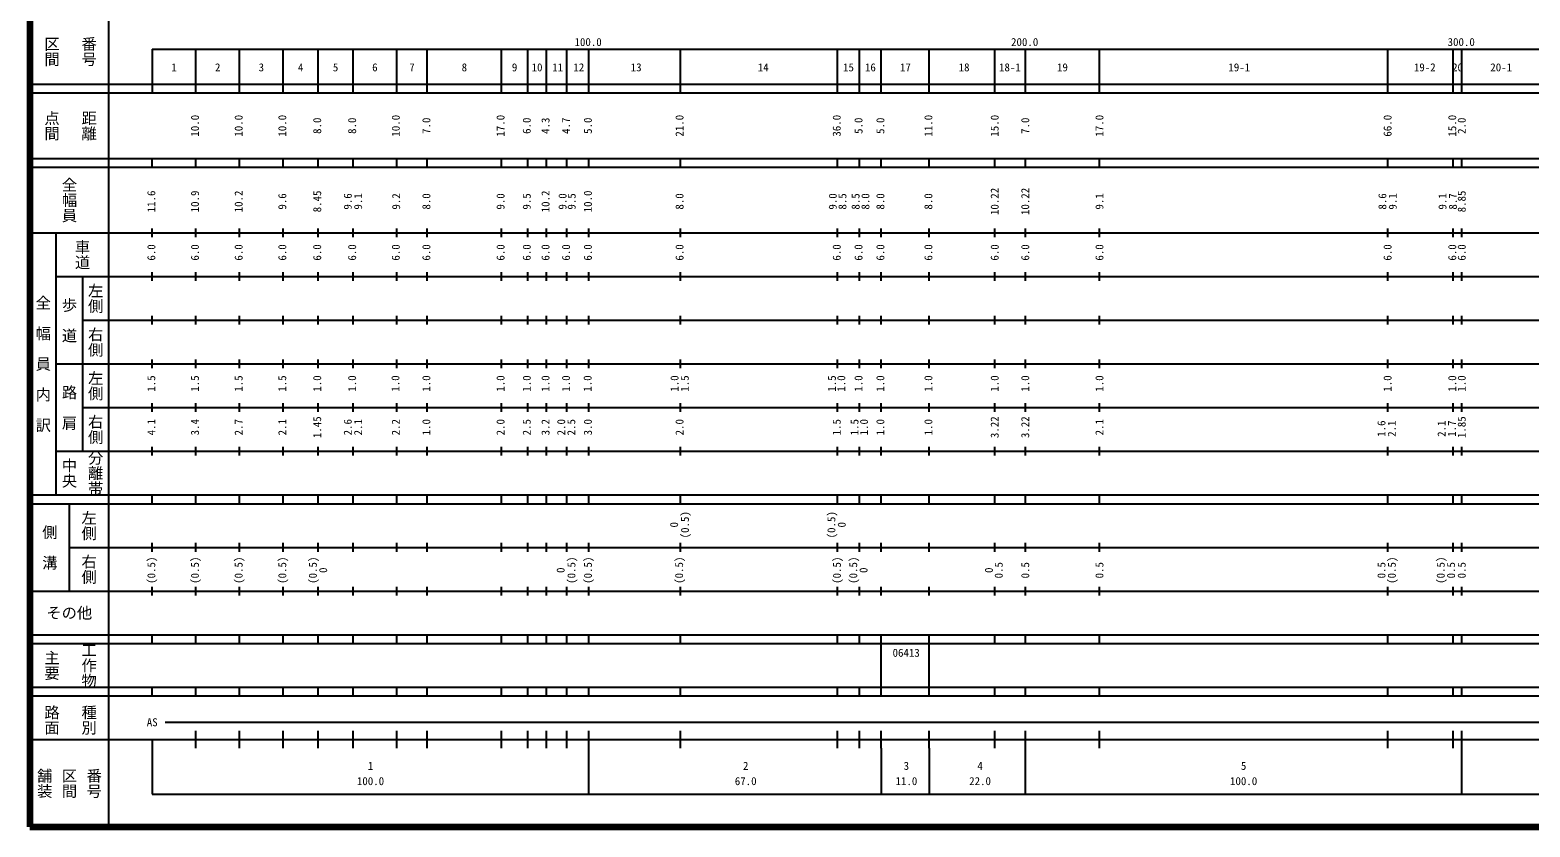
# Model space of a CAD drawing. Units: millimetres on the paper. Extents: x 40 to 680, y 20 to 380.
# Drawn here: x 40 to 383.6, y 20 to 202.4 of the extents above; entities that cross this region are included whole.
import ezdxf
from ezdxf.enums import TextEntityAlignment as Align

# ---------------------------------------------------------------- set-up
doc = ezdxf.new("R2010")
doc.units = ezdxf.units.MM
doc.layers.add('M-TTL', color=2, linetype='Continuous', lineweight=140)
doc.layers.add('M-TTL-BAND', color=7, linetype='Continuous', lineweight=25)
doc.styles.add('@ＭＳ ゴシック', font='')
doc.styles.add('ＭＳ ゴシック', font='')
doc.styles.get('@ＭＳ ゴシック').set_extended_font_data('@MS Gothic')
doc.styles.get('ＭＳ ゴシック').set_extended_font_data('MS Gothic')

msp = doc.modelspace()

# ---------------------------------------------------------------- linework, layer by layer
at = {"layer": 'M-TTL'}
for p, q in [((40, 380), (40, 20)), ((40, 20), (680, 20))]:
    msp.add_line(p, q, dxfattribs=at)
at = {"layer": 'M-TTL-BAND'}
for p, q in [((58, 370), (58, 20)), ((68, 198), (579, 198)), ((68, 198), (68, 188)), ((78, 188), (78, 198)), ((88, 188), (88, 198)), ((98, 188), (98, 198)), ((106, 188), (106, 198)), ((114, 188), (114, 198)), ((124, 188), (124, 198)), ((131, 188), (131, 198)), ((148, 188), (148, 198)), ((154, 188), (154, 198)), ((158.3, 188), (158.3, 198)), ((163, 188), (163, 198)), ((168, 188), (168, 198)), ((189, 188), (189, 198)), ((225, 188), (225, 198)), ((230, 188), (230, 198)), ((235, 188), (235, 198)), ((246, 188), (246, 198)), ((261, 188), (261, 198)), ((268, 188), (268, 198)), ((285, 188), (285, 198)), ((351, 188), (351, 198)), ((366, 188), (366, 198)), ((368, 188), (368, 198)), ((40, 190), (579, 190)), ((40, 188), (579, 188)), ((40, 173), (579, 173)), ((68, 171), (68, 173)), ((78, 171), (78, 173)), ((88, 171), (88, 173)), ((98, 171), (98, 173)), ((106, 171), (106, 173)), ((114, 171), (114, 173)), ((124, 171), (124, 173)), ((131, 171), (131, 173)), ((148, 171), (148, 173)), ((154, 171), (154, 173)), ((158.3, 171), (158.3, 173)), ((163, 171), (163, 173)), ((168, 171), (168, 173)), ((189, 171), (189, 173)), ((225, 171), (225, 173)), ((230, 171), (230, 173)), ((235, 171), (235, 173)), ((246, 171), (246, 173)), ((261, 171), (261, 173)), ((268, 171), (268, 173)), ((285, 171), (285, 173)), ((351, 171), (351, 173)), ((366, 171), (366, 173)), ((368, 171), (368, 173)), ((40, 171), (579, 171)), ((40, 156), (579, 156)), ((46, 96), (46, 156)), ((68, 155), (68, 157)), ((78, 155), (78, 157)), ((88, 155), (88, 157)), ((98, 155), (98, 157)), ((106, 155), (106, 157)), ((114, 155), (114, 157)), ((124, 155), (124, 157)), ((131, 155), (131, 157)), ((148, 155), (148, 157)), ((154, 155), (154, 157)), ((158.3, 155), (158.3, 157)), ((163, 155), (163, 157)), ((168, 155), (168, 157)), ((189, 155), (189, 157)), ((225, 155), (225, 157)), ((230, 155), (230, 157)), ((235, 155), (235, 157)), ((246, 155), (246, 157)), ((261, 155), (261, 157)), ((268, 155), (268, 157)), ((285, 155), (285, 157)), ((351, 155), (351, 157)), ((366, 155), (366, 157)), ((368, 155), (368, 157)), ((46, 146), (579, 146)), ((52, 146), (52, 106)), ((68, 145), (68, 147)), ((78, 145), (78, 147)), ((88, 145), (88, 147)), ((98, 145), (98, 147)), ((106, 145), (106, 147)), ((114, 145), (114, 147)), ((124, 145), (124, 147)), ((131, 145), (131, 147)), ((148, 145), (148, 147)), ((154, 145), (154, 147)), ((158.3, 145), (158.3, 147)), ((163, 145), (163, 147)), ((168, 145), (168, 147)), ((189, 145), (189, 147)), ((225, 145), (225, 147)), ((230, 145), (230, 147)), ((235, 145), (235, 147)), ((246, 145), (246, 147)), ((261, 145), (261, 147)), ((268, 145), (268, 147)), ((285, 145), (285, 147)), ((351, 145), (351, 147)), ((366, 145), (366, 147)), ((368, 145), (368, 147)), ((52, 136), (579, 136)), ((68, 135), (68, 137)), ((78, 135), (78, 137)), ((88, 135), (88, 137)), ((98, 135), (98, 137)), ((106, 135), (106, 137)), ((114, 135), (114, 137)), ((124, 135), (124, 137)), ((131, 135), (131, 137)), ((148, 135), (148, 137)), ((154, 135), (154, 137)), ((158.3, 135), (158.3, 137)), ((163, 135), (163, 137)), ((168, 135), (168, 137)), ((189, 135), (189, 137)), ((225, 135), (225, 137)), ((230, 135), (230, 137)), ((235, 135), (235, 137)), ((246, 135), (246, 137)), ((261, 135), (261, 137)), ((268, 135), (268, 137)), ((285, 135), (285, 137)), ((351, 135), (351, 137)), ((366, 135), (366, 137)), ((368, 135), (368, 137)), ((46, 126), (579, 126)), ((68, 125), (68, 127)), ((78, 125), (78, 127)), ((88, 125), (88, 127)), ((98, 125), (98, 127)), ((106, 125), (106, 127)), ((114, 125), (114, 127)), ((124, 125), (124, 127)), ((131, 125), (131, 127)), ((148, 125), (148, 127)), ((154, 125), (154, 127)), ((158.3, 125), (158.3, 127)), ((163, 125), (163, 127)), ((168, 125), (168, 127)), ((189, 125), (189, 127)), ((225, 125), (225, 127)), ((230, 125), (230, 127)), ((235, 125), (235, 127)), ((246, 125), (246, 127)), ((261, 125), (261, 127)), ((268, 125), (268, 127)), ((285, 125), (285, 127)), ((351, 125), (351, 127)), ((366, 125), (366, 127)), ((368, 125), (368, 127)), ((68, 115), (68, 117)), ((78, 115), (78, 117)), ((88, 115), (88, 117)), ((98, 115), (98, 117)), ((106, 115), (106, 117)), ((114, 115), (114, 117)), ((124, 115), (124, 117)), ((131, 115), (131, 117)), ((148, 115), (148, 117)), ((154, 115), (154, 117)), ((158.3, 115), (158.3, 117)), ((163, 115), (163, 117)), ((168, 115), (168, 117)), ((189, 115), (189, 117)), ((225, 115), (225, 117)), ((230, 115), (230, 117)), ((235, 115), (235, 117)), ((246, 115), (246, 117)), ((261, 115), (261, 117)), ((268, 115), (268, 117)), ((285, 115), (285, 117)), ((351, 115), (351, 117)), ((366, 115), (366, 117)), ((368, 115), (368, 117)), ((52, 116), (579, 116)), ((68, 105), (68, 107)), ((78, 105), (78, 107)), ((88, 105), (88, 107)), ((98, 105), (98, 107)), ((106, 105), (106, 107)), ((114, 105), (114, 107)), ((124, 105), (124, 107)), ((131, 105), (131, 107)), ((148, 105), (148, 107)), ((154, 105), (154, 107)), ((158.3, 105), (158.3, 107)), ((163, 105), (163, 107)), ((168, 105), (168, 107)), ((189, 105), (189, 107)), ((225, 105), (225, 107)), ((230, 105), (230, 107)), ((235, 105), (235, 107)), ((246, 105), (246, 107)), ((261, 105), (261, 107)), ((268, 105), (268, 107)), ((285, 105), (285, 107)), ((351, 105), (351, 107)), ((366, 105), (366, 107)), ((368, 105), (368, 107)), ((46, 106), (579, 106)), ((40, 96), (579, 96)), ((40, 94), (579, 94)), ((49, 94), (49, 74)), ((68, 94), (68, 96)), ((78, 94), (78, 96)), ((88, 94), (88, 96)), ((98, 94), (98, 96)), ((106, 94), (106, 96)), ((114, 94), (114, 96)), ((124, 94), (124, 96)), ((131, 94), (131, 96)), ((148, 94), (148, 96)), ((154, 94), (154, 96)), ((158.3, 94), (158.3, 96)), ((163, 94), (163, 96)), ((168, 94), (168, 96)), ((189, 94), (189, 96)), ((225, 94), (225, 96)), ((230, 94), (230, 96)), ((235, 94), (235, 96)), ((246, 94), (246, 96)), ((261, 94), (261, 96)), ((268, 94), (268, 96)), ((285, 94), (285, 96)), ((351, 94), (351, 96)), ((366, 94), (366, 96)), ((368, 94), (368, 96)), ((49, 84), (579, 84)), ((68, 83), (68, 85)), ((78, 83), (78, 85)), ((88, 83), (88, 85)), ((98, 83), (98, 85)), ((106, 83), (106, 85)), ((114, 83), (114, 85)), ((124, 83), (124, 85)), ((131, 83), (131, 85)), ((148, 83), (148, 85)), ((154, 83), (154, 85)), ((158.3, 83), (158.3, 85)), ((163, 83), (163, 85)), ((168, 83), (168, 85)), ((189, 83), (189, 85)), ((225, 83), (225, 85)), ((230, 83), (230, 85)), ((235, 83), (235, 85)), ((246, 83), (246, 85)), ((261, 83), (261, 85)), ((268, 83), (268, 85)), ((285, 83), (285, 85)), ((351, 83), (351, 85)), ((366, 83), (366, 85)), ((368, 83), (368, 85)), ((40, 74), (579, 74)), ((68, 73), (68, 75)), ((78, 73), (78, 75)), ((88, 73), (88, 75)), ((98, 73), (98, 75)), ((106, 73), (106, 75)), ((114, 73), (114, 75)), ((124, 73), (124, 75)), ((131, 73), (131, 75)), ((148, 73), (148, 75)), ((154, 73), (154, 75)), ((158.3, 73), (158.3, 75)), ((163, 73), (163, 75)), ((168, 73), (168, 75)), ((189, 73), (189, 75)), ((225, 73), (225, 75)), ((230, 73), (230, 75)), ((235, 73), (235, 75)), ((246, 73), (246, 75)), ((261, 73), (261, 75)), ((268, 73), (268, 75)), ((285, 73), (285, 75)), ((351, 73), (351, 75)), ((366, 73), (366, 75)), ((368, 73), (368, 75)), ((40, 64), (579, 64)), ((40, 62), (579, 62)), ((68, 62), (68, 64)), ((78, 62), (78, 64)), ((88, 62), (88, 64)), ((98, 62), (98, 64)), ((106, 62), (106, 64)), ((114, 62), (114, 64)), ((124, 62), (124, 64)), ((131, 62), (131, 64)), ((148, 62), (148, 64)), ((154, 62), (154, 64)), ((158.3, 62), (158.3, 64)), ((163, 62), (163, 64)), ((168, 62), (168, 64)), ((189, 62), (189, 64)), ((225, 62), (225, 64)), ((230, 62), (230, 64)), ((235, 62), (235, 64)), ((235, 52), (235, 62)), ((246, 62), (246, 64)), ((246, 52), (246, 62)), ((261, 62), (261, 64)), ((268, 62), (268, 64)), ((285, 62), (285, 64)), ((351, 62), (351, 64)), ((366, 62), (366, 64)), ((368, 62), (368, 64)), ((40, 52), (579, 52)), ((68, 50), (68, 52)), ((78, 50), (78, 52)), ((88, 50), (88, 52)), ((98, 50), (98, 52)), ((106, 50), (106, 52)), ((114, 50), (114, 52)), ((124, 50), (124, 52)), ((131, 50), (131, 52)), ((148, 50), (148, 52)), ((154, 50), (154, 52)), ((158.3, 50), (158.3, 52)), ((163, 50), (163, 52)), ((168, 50), (168, 52)), ((189, 50), (189, 52)), ((225, 50), (225, 52)), ((230, 50), (230, 52)), ((235, 50), (235, 52)), ((246, 50), (246, 52)), ((261, 50), (261, 52)), ((268, 50), (268, 52)), ((285, 50), (285, 52)), ((351, 50), (351, 52)), ((366, 50), (366, 52)), ((368, 50), (368, 52)), ((40, 50), (579, 50)), ((71, 44), (565, 44)), ((78, 38), (78, 42)), ((88, 38), (88, 42)), ((98, 38), (98, 42)), ((106, 38), (106, 42)), ((114, 38), (114, 42)), ((124, 38), (124, 42)), ((131, 38), (131, 42)), ((148, 38), (148, 42)), ((154, 38), (154, 42)), ((158.3, 38), (158.3, 42)), ((163, 38), (163, 42)), ((168, 27.5), (168, 42)), ((189, 38), (189, 42)), ((225, 38), (225, 42)), ((230, 38), (230, 42)), ((235, 38), (235, 42)), ((246, 38), (246, 42)), ((261, 38), (261, 42)), ((268, 27.5), (268, 42)), ((285, 38), (285, 42)), ((351, 38), (351, 42)), ((366, 38), (366, 42)), ((368, 27.5), (368, 42)), ((40, 40), (579, 40)), ((68, 40), (68, 27.5)), ((235, 38), (235, 27.5)), ((246, 38), (246, 27.5)), ((68, 27.5), (579, 27.5))]:
    msp.add_line(p, q, dxfattribs=at)

# ---------------------------------------------------------------- texts
at = {"layer": 'M-TTL-BAND', "style": '@ＭＳ ゴシック'}
for s, p in [('区間', (45, 197.5)), ('番号', (53.5, 197.5)), ('点間', (45, 180.5)), ('距離', (53.5, 180.5)), ('全幅員', (49, 163.5)), ('車道', (52, 151)), ('左側', (55, 141)), ('全\u3000幅\u3000員\u3000内\u3000訳', (43, 126)), ('歩\u3000道', (49, 136)), ('右側', (55, 131)), ('左側', (55, 121)), ('路\u3000肩', (49, 116)), ('右側', (55, 111)), ('中央', (49, 101)), ('分離帯', (55, 101)), ('左側', (53.5, 89)), ('側\u3000溝', (44.5, 84)), ('右側', (53.5, 79)), ('主要', (45, 57)), ('工作物', (53.5, 57)), ('路面', (45, 44.5)), ('種別', (53.5, 44.5)), ('舗装', (43.333, 30)), ('区間', (49, 30)), ('番号', (54.667, 30))]:
    msp.add_text(s, height=2.566, rotation=270, dxfattribs=at).set_placement(p, align=Align.MIDDLE_CENTER)
at = {"layer": 'M-TTL-BAND', "style": 'ＭＳ ゴシック'}
for s, p in [('100.0', (167.844, 198.195)), ('200.0', (267.844, 198.195)), ('300.0', (367.844, 198.195)), ('1', (73, 192.405)), ('2', (83, 192.405)), ('3', (93, 192.405)), ('4', (102, 192.405)), ('5', (110, 192.405)), ('6', (119, 192.405)), ('7', (127.5, 192.405)), ('8', (139.5, 192.405)), ('9', (151, 192.405)), ('10', (156.15, 192.405)), ('11', (160.875, 192.405)), ('12', (165.703, 192.405)), ('13', (178.847, 192.405)), ('14', (207.958, 192.405)), ('15', (227.493, 192.405)), ('16', (232.506, 192.405)), ('17', (240.538, 192.405)), ('18', (253.969, 192.405)), ('18-1', (264.462, 192.405)), ('19', (276.5, 192.405)), ('19-1', (317, 192.405)), ('19-2', (359.5, 192.405)), ('20', (367, 192.405)), ('20-1', (377, 192.405)), ('AS', (68, 42.5)), ('1', (118, 32.523)), ('2', (203.944, 32.523)), ('3', (240.754, 32.523)), ('4', (257.633, 32.523)), ('5', (318, 32.523)), ('100.0', (118, 29.033)), ('67.0', (203.944, 29.033)), ('11.0', (240.754, 29.033)), ('22.0', (257.633, 29.033)), ('100.0', (318, 29.033))]:
    msp.add_text(s, height=1.833, dxfattribs=at).set_placement(p, align=Align.BOTTOM_CENTER)
for s, p in [('10.0', (79.247, 180.5)), ('10.0', (89.247, 180.5)), ('10.0', (99.247, 180.5)), ('8.0', (107.247, 180.5)), ('8.0', (115.247, 180.5)), ('10.0', (125.247, 180.5)), ('7.0', (132.247, 180.5)), ('17.0', (149.247, 180.5)), ('6.0', (155.247, 180.5)), ('4.3', (159.547, 180.5)), ('4.7', (164.247, 180.5)), ('5.0', (169.247, 180.5)), ('21.0', (190.247, 180.5)), ('36.0', (226.247, 180.5)), ('5.0', (231.247, 180.5)), ('5.0', (236.247, 180.5)), ('11.0', (247.247, 180.5)), ('15.0', (262.433, 180.5)), ('7.0', (269.433, 180.5)), ('17.0', (286.433, 180.5)), ('66.0', (352.433, 180.5)), ('15.0', (367.247, 180.5)), ('2.0', (369.417, 180.5)), ('11.6', (69.247, 163.174)), ('10.9', (79.247, 163.174)), ('10.2', (89.247, 163.174)), ('8.45', (107.247, 163.174)), ('10.2', (159.547, 163.174)), ('10.0', (169.247, 163.174)), ('10.22', (262.433, 163.174)), ('10.22', (269.433, 163.174)), ('8.85', (369.417, 163.174)), ('9.6', (99.247, 163.174)), ('9.6', (114.247, 163.174)), ('9.1', (116.617, 163.174)), ('9.2', (125.326, 163.174)), ('8.0', (132.247, 163.174)), ('9.0', (149.247, 163.174)), ('9.5', (155.247, 163.174)), ('9.0', (163.448, 163.174)), ('9.5', (165.536, 163.174)), ('8.0', (190.247, 163.174)), ('9.0', (225.341, 163.174)), ('8.5', (227.561, 163.174)), ('8.5', (230.577, 163.174)), ('8.0', (232.828, 163.174)), ('8.0', (236.247, 163.174)), ('8.0', (247.247, 163.174)), ('9.1', (286.433, 163.174)), ('8.6', (351.247, 163.174)), ('9.1', (353.617, 163.174)), ('9.1', (365.017, 163.174)), ('8.7', (367.387, 163.174)), ('6.0', (69.247, 151.5)), ('6.0', (79.247, 151.5)), ('6.0', (89.247, 151.5)), ('6.0', (99.247, 151.5)), ('6.0', (107.247, 151.5)), ('6.0', (115.247, 151.5)), ('6.0', (125.247, 151.5)), ('6.0', (132.247, 151.5)), ('6.0', (149.247, 151.5)), ('6.0', (155.247, 151.5)), ('6.0', (159.547, 151.5)), ('6.0', (164.247, 151.5)), ('6.0', (169.247, 151.5)), ('6.0', (190.247, 151.5)), ('6.0', (226.247, 151.5)), ('6.0', (231.247, 151.5)), ('6.0', (236.247, 151.5)), ('6.0', (247.247, 151.5)), ('6.0', (262.433, 151.5)), ('6.0', (269.433, 151.5)), ('6.0', (286.433, 151.5)), ('6.0', (352.433, 151.5)), ('6.0', (367.247, 151.5)), ('6.0', (369.417, 151.5)), ('1.5', (69.247, 121.5)), ('1.5', (79.247, 121.5)), ('1.5', (89.247, 121.5)), ('1.5', (99.247, 121.5)), ('1.0', (107.247, 121.5)), ('1.0', (115.247, 121.5)), ('1.0', (125.165, 121.5)), ('1.0', (132.247, 121.5)), ('1.0', (149.247, 121.5)), ('1.0', (155.247, 121.5)), ('1.0', (159.547, 121.5)), ('1.0', (164.247, 121.5)), ('1.0', (169.185, 121.5)), ('1.0', (189.102, 121.5)), ('1.5', (191.447, 121.5)), ('1.5', (225.154, 121.5)), ('1.0', (227.295, 121.5)), ('1.0', (231.247, 121.5)), ('1.0', (236.247, 121.5)), ('1.0', (247.247, 121.5)), ('1.0', (262.433, 121.5)), ('1.0', (269.433, 121.5)), ('1.0', (286.433, 121.5)), ('1.0', (352.433, 121.5)), ('1.0', (367.247, 121.5)), ('1.0', (369.417, 121.5)), ('1.45', (107.247, 111.5)), ('3.22', (262.433, 111.5)), ('3.22', (269.433, 111.5)), ('1.85', (369.417, 111.5)), ('4.1', (69.247, 111.5)), ('3.4', (79.247, 111.5)), ('2.7', (89.247, 111.5)), ('2.1', (99.247, 111.5)), ('2.6', (114.247, 111.5)), ('2.1', (116.617, 111.5)), ('2.2', (125.247, 111.5)), ('1.0', (132.247, 111.5)), ('2.0', (149.247, 111.5)), ('2.5', (155.247, 111.5)), ('3.2', (159.547, 111.5)), ('2.0', (163.144, 111.5)), ('2.5', (165.455, 111.5)), ('3.0', (169.247, 111.5)), ('2.0', (190.247, 111.5)), ('1.5', (226.247, 111.5)), ('1.5', (230.328, 111.5)), ('1.0', (232.504, 111.5)), ('1.0', (236.247, 111.5)), ('1.0', (247.247, 111.5)), ('2.1', (286.433, 111.5)), ('1.6', (351.031, 111.174)), ('2.1', (353.401, 111.174)), ('2.1', (364.801, 111.174)), ('1.7', (367.171, 111.174)), ('0', (189.005, 89.174)), ('(0.5)', (191.486, 89.174)), ('(0.5)', (225.031, 89.174)), ('0', (227.401, 89.174)), ('(0.5)', (69.247, 78.764)), ('(0.5)', (79.247, 78.764)), ('(0.5)', (89.247, 78.764)), ('(0.5)', (99.247, 78.764)), ('(0.5)', (106.247, 78.764)), ('0', (108.617, 78.764)), ('0', (163.005, 78.764)), ('(0.5)', (165.486, 78.764)), ('(0.5)', (169.255, 78.764)), ('(0.5)', (190.148, 78.764)), ('(0.5)', (226.288, 78.764)), ('(0.5)', (230.031, 78.764)), ('0', (232.401, 78.764)), ('0', (261.108, 78.764)), ('0.5', (263.358, 78.764)), ('0.5', (269.433, 78.764)), ('0.5', (286.433, 78.764)), ('0.5', (351.031, 78.764)), ('(0.5)', (353.401, 78.764)), ('(0.5)', (364.605, 78.764)), ('0.5', (366.975, 78.764)), ('0.5', (369.417, 78.764))]:
    msp.add_text(s, height=1.833, rotation=90, dxfattribs=at).set_placement(p, align=Align.BOTTOM_CENTER)
msp.add_text('その他', height=2.566, dxfattribs=at).set_placement((49, 69), align=Align.MIDDLE_CENTER)
msp.add_text('06413', height=1.833, dxfattribs=at).set_placement((237.59, 58.405), align=Align.BOTTOM_LEFT)

doc.saveas('drawing.dxf')
